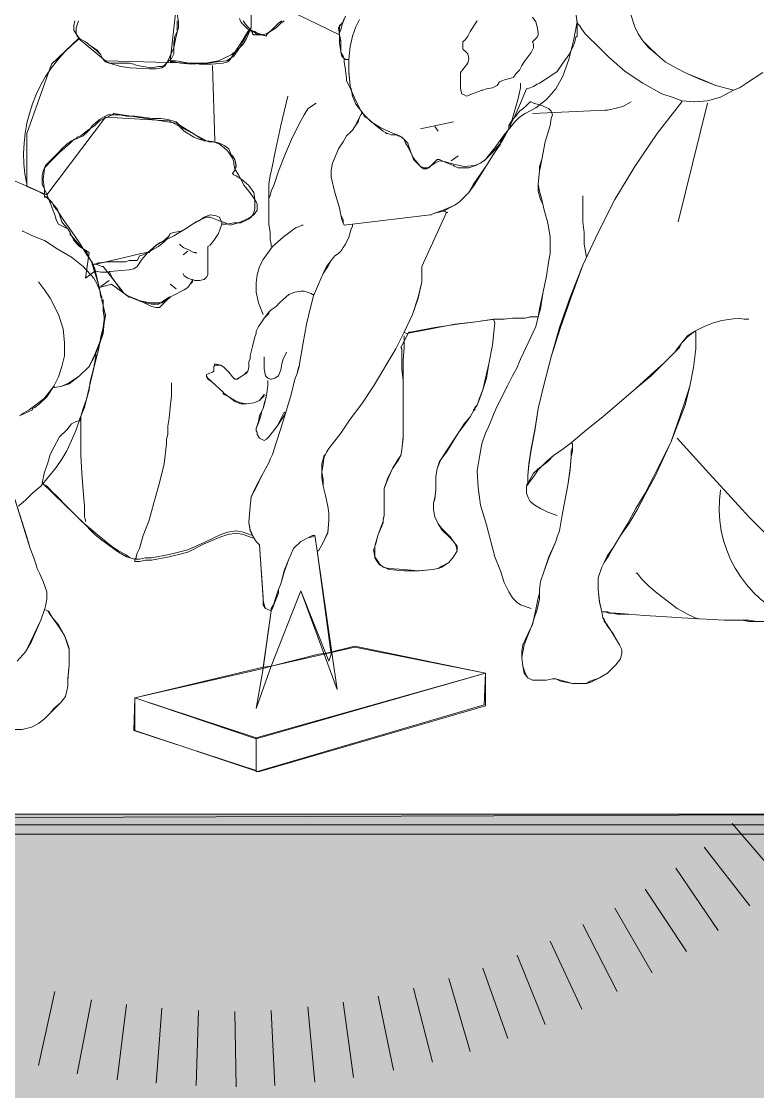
# Model space of a CAD drawing. Header units: centimetres. Extents: x -2268 to 4168, y -1681 to 1458.
# Drawn here: x 2406.65 to 2413.24, y 78.06 to 87.65 of the extents above; entities that cross this region are included whole.
import ezdxf

# ---------------------------------------------------------------- set-up
doc = ezdxf.new("R2010")
doc.units = ezdxf.units.CM
doc.layers.add('PDF72_Geometry', color=7, linetype='Continuous')
doc.layers.add('PDF72_Solid Fills', color=7, linetype='Continuous')

msp = doc.modelspace()

# ---------------------------------------------------------------- linework, layer by layer
at = {"layer": 'PDF72_Geometry', "color": 7, "lineweight": 0, "true_color": 0xffffff}
msp.add_lwpolyline([(2390.1477, 80.4521), (2415.0231, 80.4521), (2415.0231, 94.9013), (2420.7417, 94.9013), (2420.7417, 76.1658), (2390.1477, 76.1658)], close=True, dxfattribs=at)
at = {"layer": 'PDF72_Geometry', "lineweight": 9}
for points in [[(2413.0221, 87.0343), (2412.8641, 87.0764), (2412.7377, 87.1291), (2412.6114, 87.1817), (2412.5061, 87.2344), (2412.4113, 87.287), (2412.3375, 87.3502), (2412.2744, 87.4134), (2412.2112, 87.4766), (2412.169, 87.5398), (2412.1375, 87.603), (2412.0953, 87.7399), (2412.0848, 87.8768), (2412.1059, 88.0137), (2412.148, 88.1506), (2412.2112, 88.2665), (2412.2849, 88.3929), (2412.3586, 88.4982), (2412.4323, 88.5929), (2412.5061, 88.6667), (2412.5587, 88.7299), (2412.6008, 88.772)], [(2408.0301, 87.7715), (2408.0512, 87.6451), (2408.0512, 87.5925), (2408.0407, 87.5609), (2408.0196, 87.5187), (2408.0091, 87.4555), (2408.0091, 87.4029), (2408.0091, 87.3608), (2407.988, 87.3186), (2407.9564, 87.287), (2407.9248, 87.2554), (2407.9037, 87.2449), (2407.8932, 87.2449), (2407.8722, 87.2449), (2407.809, 87.2344), (2407.7352, 87.2449), (2407.6826, 87.2554), (2407.651, 87.266), (2407.6089, 87.2765), (2407.5141, 87.2765), (2407.4298, 87.2765), (2407.3982, 87.287), (2407.3772, 87.3081), (2407.3561, 87.3502), (2407.3245, 87.3924), (2407.2613, 87.4345), (2407.2192, 87.4661), (2407.1665, 87.4977), (2407.1349, 87.5398), (2407.1139, 87.5714), (2407.1139, 87.6135), (2407.1244, 87.6556)], [(2408.7041, 87.761), (2408.7041, 87.6346), (2408.7041, 87.5925), (2408.6831, 87.5609), (2408.5988, 87.4134), (2408.5462, 87.3397), (2408.5146, 87.3186), (2408.483, 87.2976), (2408.3987, 87.287), (2408.3145, 87.2765), (2408.146, 87.2765), (2408.0828, 87.287), (2408.0301, 87.2976), (2407.988, 87.2976), (2407.9775, 87.2976), (2408.0301, 87.7715)], [(2409.494, 87.5293), (2409.0201, 87.761)], [(2407.3035, 85.4756), (2407.314, 85.4756), (2407.3351, 85.4651), (2407.3667, 85.4546), (2407.3772, 85.4546), (2407.5562, 85.2229), (2407.5668, 85.2123), (2407.5984, 85.1913), (2407.7037, 85.1491), (2407.809, 85.0965), (2407.8511, 85.086), (2407.8827, 85.086), (2407.9459, 85.1491), (2407.9775, 85.1807), (2407.9986, 85.1913), (2408.1039, 85.2439), (2408.1355, 85.265), (2408.1565, 85.2966), (2408.1776, 85.3282), (2408.1776, 85.3387), (2408.1987, 85.3282), (2408.2408, 85.3282), (2408.2829, 85.3387), (2408.304, 85.3598), (2408.3145, 85.3808), (2408.3145, 85.4546), (2408.3145, 85.5388), (2408.3145, 85.602), (2408.3145, 85.6336), (2408.3356, 85.6441), (2408.3672, 85.6863), (2408.4093, 85.7494), (2408.4409, 85.8337), (2408.483, 85.8337), (2408.5462, 85.8442), (2408.6094, 85.8442), (2408.6199, 85.8548), (2408.6305, 85.8548), (2408.6726, 85.8758), (2408.7042, 85.8969), (2408.7252, 85.939), (2408.7358, 85.9706), (2408.7358, 86.0549), (2408.7252, 86.118), (2408.6831, 86.1812), (2408.6199, 86.2339), (2408.5673, 86.2655), (2408.5462, 86.276), (2408.5357, 86.2865), (2408.5567, 86.3181), (2408.5673, 86.3497), (2408.5567, 86.4129), (2408.5357, 86.4445), (2408.5251, 86.4551), (2408.5041, 86.5077), (2408.462, 86.5393), (2408.4198, 86.5604), (2408.3777, 86.5709), (2408.304, 86.5814), (2407.967, 86.7605), (2407.3983, 86.7921), (2406.8717, 86.097), (2406.6927, 86.1707), (2406.6927, 86.6446), (2406.9138, 87.266), (2407.156, 87.4977), (2407.3983, 87.2976), (2408.1881, 87.2765), (2408.1987, 87.2765), (2408.2408, 87.266), (2408.3461, 87.266), (2408.4514, 87.2765), (2408.4935, 87.287), (2408.5146, 87.3081), (2408.6305, 87.4871), (2408.6726, 87.5609), (2408.6936, 87.5819), (2408.7042, 87.5714), (2408.7358, 87.5503), (2408.7463, 87.5398), (2408.7568, 87.5398), (2408.7884, 87.5293), (2408.8411, 87.5187), (2408.8411, 87.5293), (2408.8622, 87.5503), (2408.8937, 87.5819), (2408.9464, 87.6346), (2408.978, 87.6556)], [(2409.5467, 87.6978), (2409.5256, 87.6451), (2409.5046, 87.624), (2409.494, 87.603), (2409.4835, 87.5925), (2409.494, 87.5293), (2409.5046, 87.4661), (2409.5046, 87.4134), (2409.5046, 87.3713), (2409.5151, 87.3397), (2409.5362, 87.3186), (2409.5467, 87.3081), (2409.5783, 87.3081), (2409.5783, 87.1923), (2409.5888, 87.0764), (2409.5888, 87.0659), (2409.5994, 87.0448), (2409.6099, 86.9816), (2409.6415, 86.9079), (2409.7047, 86.8237), (2409.6941, 86.8237), (2409.6836, 86.8131), (2409.6731, 86.7921), (2409.652, 86.7499), (2409.631, 86.7078), (2409.6099, 86.6762), (2409.5888, 86.6552), (2409.5572, 86.6236), (2409.5256, 86.5709), (2409.4835, 86.5077), (2409.4309, 86.3813), (2409.4203, 86.3181), (2409.4203, 86.255), (2409.4519, 86.118), (2409.494, 85.9811), (2409.5046, 85.9179), (2409.5151, 85.8758), (2409.5256, 85.8442), (2409.5362, 85.8232), (2409.6099, 85.8337), (2409.6099, 85.8126), (2409.5994, 85.7916), (2409.5783, 85.7178), (2409.5467, 85.6547), (2409.5256, 85.6231), (2409.5151, 85.602), (2409.5046, 85.5915), (2409.4835, 85.5704), (2409.4519, 85.5493), (2409.4203, 85.5072), (2409.3782, 85.4546), (2409.3466, 85.3914), (2409.3045, 85.2966), (2409.2623, 85.1913), (2409.2623, 85.2018), (2409.2518, 85.2018), (2409.2413, 85.2123), (2409.1781, 85.2334), (2409.1465, 85.2334), (2409.0938, 85.2229), (2409.0412, 85.2018), (2408.9885, 85.1597), (2408.9569, 85.1281), (2408.9253, 85.0965), (2408.8832, 85.0649), (2408.8622, 85.0438), (2408.82, 84.9912), (2408.799, 84.9596), (2408.7674, 84.9175), (2408.7463, 84.8753), (2408.7463, 84.8543), (2408.7358, 84.8227), (2408.7147, 84.7384), (2408.6936, 84.6542), (2408.6936, 84.6226), (2408.6831, 84.6015), (2408.6831, 84.5488), (2408.6726, 84.5173), (2408.6621, 84.5067), (2408.641, 84.4857), (2408.6094, 84.4646), (2408.5673, 84.4435), (2408.5567, 84.4435), (2408.5357, 84.4646), (2408.5041, 84.5067), (2408.462, 84.5488), (2408.4304, 84.5699), (2408.3777, 84.5804), (2408.3672, 84.5594), (2408.3672, 84.5383), (2408.3672, 84.5173), (2408.3566, 84.5067), (2408.325, 84.4962), (2408.304, 84.4857), (2408.304, 84.4751), (2408.3145, 84.4541), (2408.3461, 84.4225), (2408.4514, 84.3277), (2408.462, 84.3172), (2408.5041, 84.2856), (2408.5567, 84.254), (2408.6094, 84.2329), (2408.6621, 84.2224), (2408.7252, 84.2329), (2408.7779, 84.254), (2408.82, 84.3066), (2408.8411, 84.2961), (2408.82, 84.2118), (2408.8095, 84.1802), (2408.799, 84.1592), (2408.7779, 84.1171), (2408.7674, 84.0644), (2408.7463, 84.0012), (2408.7463, 83.9801), (2408.7568, 83.9696), (2408.7568, 83.9486), (2408.7779, 83.917), (2408.82, 83.8959), (2408.8411, 83.9064), (2408.8622, 83.9275), (2408.9359, 84.0223), (2408.9991, 84.1487), (2409.0096, 84.1381), (2408.9675, 84.0012), (2408.9253, 83.8748), (2408.8937, 83.7695), (2408.8727, 83.7274), (2408.8622, 83.6958), (2408.799, 83.5799), (2408.7463, 83.4852), (2408.7042, 83.3904), (2408.6936, 83.3061), (2408.6831, 83.1587), (2408.6936, 83.0955), (2408.7252, 83.0218), (2408.7147, 83.0218), (2408.6305, 83.0534), (2408.5673, 83.0639), (2408.4935, 83.0534), (2408.4304, 83.0323), (2408.2829, 82.9691), (2408.1355, 82.8954), (2407.967, 82.8533), (2407.809, 82.8217), (2407.7563, 82.8217), (2407.7037, 82.8111), (2407.6721, 82.8111), (2407.6616, 82.8111), (2407.6616, 82.8322), (2407.5878, 82.8533), (2407.5141, 82.8954), (2407.3667, 83.0007), (2407.3035, 83.0534), (2407.2614, 83.0955), (2407.2298, 83.1271), (2407.2192, 83.1376), (2406.8296, 83.5168), (2406.8506, 83.6115), (2406.8822, 83.6958), (2406.9033, 83.7695), (2406.9349, 83.8327), (2406.9875, 83.9275), (2407.0507, 83.9907), (2407.0929, 84.0433), (2407.135, 84.0644), (2407.1666, 84.0749), (2407.1771, 84.0749), (2407.1666, 84.0855), (2407.2087, 84.1908), (2407.2403, 84.3172), (2407.3035, 84.5804), (2407.3351, 84.7068), (2407.3561, 84.8227), (2407.3772, 84.9069), (2407.3877, 84.9806), (2407.3877, 85.0017), (2407.3772, 85.0544), (2407.3772, 85.1175), (2407.3772, 85.1597)], [(2407.156, 87.6556), (2407.135, 87.5925), (2407.135, 87.5398), (2407.1455, 87.5187), (2407.1666, 87.4977), (2407.2192, 87.4661), (2407.2614, 87.4345), (2407.314, 87.3924), (2407.3561, 87.3502), (2407.3772, 87.3081), (2407.4088, 87.287), (2407.4615, 87.266), (2407.5352, 87.2449), (2407.6194, 87.2344), (2407.7879, 87.2239), (2407.8511, 87.2239), (2407.9038, 87.2344), (2407.9354, 87.2554), (2407.9564, 87.2976), (2408.0091, 87.4134), (2408.0302, 87.5187), (2408.0407, 87.5503), (2408.0407, 87.5609), (2408.0407, 87.6556)], [(2408.978, 87.6556), (2408.9464, 87.6346), (2408.8937, 87.5819), (2408.8621, 87.5503), (2408.8411, 87.5293), (2408.8411, 87.5187), (2408.8095, 87.5293), (2408.7779, 87.5398), (2408.7463, 87.5503), (2408.7357, 87.5609), (2408.7147, 87.5609), (2408.6725, 87.5819), (2408.641, 87.6135), (2408.6199, 87.6346), (2408.6094, 87.6451), (2408.5988, 87.6767)], [(2408.6305, 87.6556), (2408.6621, 87.6135), (2408.6831, 87.5925), (2408.7147, 87.5503), (2408.7147, 87.5398), (2408.7252, 87.5293), (2408.7358, 87.5293), (2408.7568, 87.5293), (2408.799, 87.5293), (2408.8411, 87.5398), (2408.9253, 87.5925), (2408.9569, 87.624), (2408.9675, 87.6346), (2408.9991, 87.6556)], [(2409.5362, 87.6767), (2409.5151, 87.6135), (2409.5046, 87.5714), (2409.494, 87.5503), (2409.494, 87.5187), (2409.494, 87.4555), (2409.5046, 87.3818), (2409.5151, 87.3502), (2409.5256, 87.3292), (2409.5362, 87.3186), (2409.5362, 87.287), (2409.5467, 87.2133), (2409.5572, 87.1396), (2409.5572, 87.1185), (2409.5678, 87.0975), (2409.5783, 87.0764), (2409.5994, 87.0343), (2409.6415, 86.9395), (2409.6941, 86.8342), (2409.7363, 86.7921), (2409.7784, 86.7499), (2409.8626, 86.6973), (2409.9574, 86.6552), (2410.0311, 86.6236), (2410.0627, 86.6025), (2410.0733, 86.592), (2410.0838, 86.5604), (2410.1049, 86.5288), (2410.1575, 86.4235), (2410.2207, 86.3497), (2410.2418, 86.3287), (2410.2734, 86.3287), (2410.3471, 86.3813), (2410.3892, 86.4024), (2410.4419, 86.3919), (2410.5156, 86.3708), (2410.6104, 86.3497), (2410.7052, 86.3603), (2410.7578, 86.3813), (2410.7999, 86.4129), (2410.8842, 86.5182), (2410.9685, 86.6341), (2411.0632, 86.7499), (2411.1054, 86.7921), (2411.158, 86.8237), (2411.2528, 86.8763), (2411.3476, 86.95), (2411.4318, 87.0448), (2411.495, 87.1607), (2411.5477, 87.3081), (2411.5898, 87.4766), (2411.6214, 87.6451), (2411.6109, 87.7188)], [(2409.5467, 87.3081), (2409.5362, 87.3186), (2409.5256, 87.3397), (2409.5046, 87.3713), (2409.5046, 87.4134), (2409.5046, 87.4766), (2409.494, 87.5293), (2409.494, 87.5925), (2409.494, 87.6135), (2409.5046, 87.624), (2409.5256, 87.6451), (2409.5467, 87.6978)], [(2409.6731, 87.6662), (2409.6415, 87.603), (2409.6099, 87.5187), (2409.5888, 87.424), (2409.5783, 87.3081), (2409.5783, 87.2028), (2409.5888, 87.0764), (2409.5888, 87.0659), (2409.5994, 87.0448), (2409.6099, 86.9816), (2409.6415, 86.9079), (2409.7047, 86.8237), (2409.7152, 86.8026), (2409.7468, 86.7815), (2409.8205, 86.7183), (2409.8837, 86.6657), (2409.9048, 86.6552), (2409.9153, 86.6446), (2409.9258, 86.6446), (2409.9574, 86.6341), (2409.9785, 86.6341), (2410.0101, 86.6341), (2410.0206, 86.6236), (2410.0522, 86.613), (2410.0733, 86.592), (2410.1049, 86.5604), (2410.1154, 86.5288), (2410.1259, 86.4972), (2410.1575, 86.4129), (2410.1891, 86.3813), (2410.2207, 86.3497), (2410.2523, 86.3392), (2410.2944, 86.3392), (2410.3682, 86.4129), (2410.3892, 86.4129), (2410.4313, 86.3919), (2410.484, 86.3708), (2410.5156, 86.3603), (2410.5261, 86.3497), (2410.5577, 86.3392), (2410.5998, 86.3392), (2410.6525, 86.3392), (2410.7157, 86.3603), (2410.7894, 86.4024), (2410.8631, 86.4761), (2410.9474, 86.5709), (2411.0106, 86.6867), (2411.0211, 86.6973), (2411.0211, 86.7183), (2411.0422, 86.7605), (2411.0632, 86.8026), (2411.1159, 86.9184), (2411.1686, 87.0448), (2411.2001, 87.0553), (2411.2317, 87.0659), (2411.2633, 87.0869), (2411.2844, 87.0975), (2411.3687, 87.1501), (2411.4424, 87.2028), (2411.495, 87.2765), (2411.5477, 87.3502), (2411.5793, 87.4134), (2411.6003, 87.4661), (2411.6109, 87.5082), (2411.6214, 87.5187), (2411.6214, 87.5293), (2411.6214, 87.5503), (2411.6214, 87.5925), (2411.6214, 87.6346), (2411.6109, 87.7294)], [(2411.2212, 87.6872), (2411.2528, 87.6451), (2411.2633, 87.603), (2411.2739, 87.5503), (2411.2739, 87.5293), (2411.2633, 87.5082), (2411.2317, 87.4766), (2411.2212, 87.4661), (2411.2317, 87.445), (2411.2317, 87.4345), (2411.2317, 87.4134), (2411.2107, 87.3713), (2411.1475, 87.287), (2411.1264, 87.2554), (2411.1054, 87.2133), (2411.0738, 87.1817), (2411.0527, 87.1501), (2411.0211, 87.1396), (2410.979, 87.1291), (2410.9474, 87.1185), (2410.9263, 87.108), (2410.9053, 87.0764), (2410.8631, 87.0553), (2410.8105, 87.0448), (2410.7789, 87.0343), (2410.7684, 87.0343), (2410.7473, 87.0238), (2410.6841, 87.0027), (2410.6314, 86.9816), (2410.6104, 86.9922), (2410.5893, 87.0027), (2410.5788, 87.0448), (2410.5788, 87.0975), (2410.5788, 87.1501), (2410.5788, 87.1923), (2410.642, 87.2765), (2410.6525, 87.3186), (2410.642, 87.3608), (2410.6209, 87.3818), (2410.5998, 87.4029), (2410.5998, 87.445), (2410.5998, 87.4661), (2410.6209, 87.4871), (2410.642, 87.5187), (2410.663, 87.5609), (2410.7262, 87.6556)], [(2413.3696, 82.274), (2413.2327, 82.274), (2413.159, 82.2846), (2413.0958, 82.2846), (2413.0326, 82.2846), (2412.9905, 82.2846), (2412.9378, 82.2846), (2412.5587, 82.3056), (2412.3797, 82.3162), (2412.2217, 82.3267), (2412.0848, 82.3372), (2411.9689, 82.3478), (2411.9268, 82.3478), (2411.8952, 82.3583), (2411.8742, 82.3583), (2411.8636, 82.3583), (2411.8426, 82.3583), (2411.8215, 82.4531), (2411.811, 82.5584), (2411.811, 82.6637), (2411.8426, 82.7585), (2411.8636, 82.8006), (2411.8952, 82.8638), (2411.9479, 82.9375), (2412.0111, 83.0428), (2412.0743, 83.1482), (2412.148, 83.2851), (2412.2322, 83.422), (2412.306, 83.5694), (2412.4639, 83.8854), (2412.5798, 84.2224), (2412.6324, 84.3803), (2412.664, 84.5488), (2412.6851, 84.7174), (2412.6851, 84.8648), (2412.6746, 84.8753), (2412.6114, 84.8332), (2412.5587, 84.77), (2412.5271, 84.7279), (2412.4955, 84.6858), (2412.4007, 84.591), (2412.2849, 84.4751), (2412.148, 84.3593), (2411.8531, 84.1065), (2411.7057, 83.9907), (2411.5687, 83.8748), (2411.4845, 83.8116), (2411.4108, 83.759), (2411.3476, 83.7063), (2411.3055, 83.6642), (2411.2844, 83.6537), (2411.2739, 83.6326), (2411.2317, 83.5694), (2411.1896, 83.5168), (2411.1791, 83.4957), (2411.1686, 83.4957), (2411.1791, 83.5168), (2411.1791, 83.5378), (2411.1791, 83.5799), (2411.1896, 83.6853), (2411.2107, 83.8222), (2411.2423, 83.9907), (2411.2739, 84.1802), (2411.3265, 84.4014), (2411.3897, 84.6436), (2411.4634, 84.9069), (2411.5582, 85.1807), (2411.6741, 85.4651), (2411.811, 85.76), (2411.9584, 86.0549), (2412.1375, 86.3497), (2412.3375, 86.6446), (2412.5587, 86.929), (2412.5587, 86.9395), (2412.6746, 86.929), (2412.7904, 86.9395), (2412.9063, 86.9711), (2413.0221, 87.0343), (2412.8641, 87.0764), (2412.7272, 87.1291), (2412.6114, 87.1817), (2412.5061, 87.2344), (2412.4113, 87.287), (2412.3375, 87.3502), (2412.2638, 87.4134), (2412.2112, 87.4766), (2412.169, 87.5398), (2412.1375, 87.603), (2412.0953, 87.7399)], [(2407.9775, 87.287), (2407.988, 87.287), (2408.0091, 87.287), (2408.0723, 87.2765), (2408.1671, 87.266), (2408.2934, 87.2765), (2408.4093, 87.2976), (2408.5251, 87.3502), (2408.5778, 87.3924), (2408.6305, 87.445), (2408.6621, 87.4977), (2408.6936, 87.5714)], [(2413.2854, 87.1923), (2413.1379, 87.0975), (2413.0747, 87.0553), (2413.0221, 87.0343), (2412.9062, 86.9711), (2412.7904, 86.9395), (2412.6745, 86.929), (2412.5587, 86.9395), (2412.4744, 86.9711), (2412.3796, 87.0027), (2412.2111, 87.0975), (2412.0532, 87.2028), (2411.9057, 87.3292), (2411.7899, 87.445), (2411.7372, 87.4977), (2411.6951, 87.5398), (2411.6635, 87.5819), (2411.6424, 87.6135), (2411.6214, 87.6346)], [(2408.3566, 87.2554), (2408.3777, 86.5814)], [(2411.1159, 87.0975), (2411.1159, 87.0869), (2411.1159, 87.0553), (2411.1054, 87.0132), (2411.0948, 86.9606), (2411.0211, 86.7078)], [(2408.8832, 85.6336), (2408.8832, 85.6547), (2408.8727, 85.6968), (2408.8727, 85.76), (2408.8622, 85.8337), (2408.8622, 86.0127), (2408.8622, 86.0864), (2408.8622, 86.1496), (2408.8622, 86.1918), (2408.8727, 86.2655), (2408.8937, 86.3603), (2408.9148, 86.4656), (2408.9675, 86.7183), (2409.0307, 86.9816)], [(2408.8622, 86.0549), (2408.8622, 86.0654), (2408.8727, 86.0864), (2408.8832, 86.1286), (2408.9043, 86.1812), (2408.9464, 86.3076), (2409.0096, 86.4656), (2409.0728, 86.613), (2409.1465, 86.7605), (2409.1781, 86.8131), (2409.2097, 86.8658), (2409.2518, 86.8974), (2409.2834, 86.9184)], [(2413.159, 84.9806), (2413.1485, 84.9806), (2413.1169, 84.9806), (2413.0642, 84.9912), (2413.001, 84.9806), (2412.9168, 84.9701), (2412.8431, 84.949), (2412.7588, 84.9175), (2412.6746, 84.8753), (2412.6114, 84.8227), (2412.5587, 84.77), (2412.5376, 84.7279), (2412.4955, 84.6858), (2412.4007, 84.591), (2412.2849, 84.4751), (2412.148, 84.3593), (2411.8531, 84.1065), (2411.7057, 83.9907), (2411.5687, 83.8748), (2411.4845, 83.8116), (2411.4108, 83.759), (2411.3581, 83.7063), (2411.3055, 83.6642), (2411.2949, 83.6537), (2411.2739, 83.6326), (2411.2317, 83.5694), (2411.1896, 83.5168), (2411.1791, 83.4957), (2411.1791, 83.5168), (2411.1791, 83.5378), (2411.1791, 83.5799), (2411.1896, 83.6747), (2411.2107, 83.8116), (2411.2423, 83.9801), (2411.2739, 84.1802), (2411.3265, 84.4014), (2411.3897, 84.6436), (2411.474, 84.9069), (2411.5687, 85.1807), (2411.6741, 85.4651), (2411.811, 85.76), (2411.9584, 86.0549), (2412.1375, 86.3497), (2412.3375, 86.6446), (2412.5587, 86.929)], [(2411.2212, 86.8237), (2411.8742, 86.8552), (2411.8952, 86.8552), (2411.9479, 86.8658), (2412.0321, 86.8868), (2412.1059, 86.929)], [(2412.7904, 86.9184), (2412.5271, 85.8548)], [(2406.8506, 86.1075), (2406.8506, 86.118), (2406.8506, 86.1391), (2406.8401, 86.2339), (2406.8506, 86.3287), (2406.8611, 86.3603), (2406.8927, 86.3919), (2406.9033, 86.4024), (2406.977, 86.4761), (2407.0086, 86.5077), (2407.0507, 86.5498), (2407.0928, 86.5814), (2407.1244, 86.592), (2407.1981, 86.6236), (2407.2508, 86.6762), (2407.2824, 86.7183), (2407.3456, 86.771), (2407.4193, 86.8131), (2407.472, 86.8131), (2407.5246, 86.8131), (2407.5878, 86.8026), (2407.6615, 86.8026), (2407.8195, 86.7815), (2407.8932, 86.7815), (2407.9564, 86.771), (2407.9985, 86.7605), (2408.0301, 86.7499), (2408.0512, 86.7289), (2408.0828, 86.7078), (2408.167, 86.6552), (2408.2513, 86.6025), (2408.2829, 86.5814), (2408.3039, 86.5814), (2408.325, 86.5709), (2408.3777, 86.5709), (2408.4198, 86.5604), (2408.4619, 86.5393), (2408.504, 86.5077), (2408.5251, 86.4551), (2408.5356, 86.4445), (2408.5567, 86.4129), (2408.5672, 86.3603), (2408.5567, 86.3181), (2408.5356, 86.2865), (2408.5462, 86.276), (2408.5672, 86.2655), (2408.6199, 86.2339), (2408.6831, 86.1812), (2408.7252, 86.118), (2408.7357, 86.0549), (2408.7357, 85.9706), (2408.7252, 85.939), (2408.7041, 85.8969), (2408.6725, 85.8758), (2408.6304, 85.8548), (2408.6199, 85.8548), (2408.6094, 85.8442), (2408.5462, 85.8442), (2408.483, 85.8337), (2408.4409, 85.8337), (2408.4409, 85.8442), (2408.4303, 85.8653), (2408.4198, 85.8969), (2408.3882, 85.9074), (2408.3355, 85.9179), (2408.2829, 85.8969), (2408.2408, 85.8653), (2408.1776, 85.8337), (2408.1144, 85.7916), (2408.0723, 85.7705), (2408.0091, 85.76), (2407.9775, 85.7494), (2407.9669, 85.7284), (2407.9564, 85.7073), (2407.9248, 85.6757), (2407.8722, 85.6336), (2407.7984, 85.5915), (2407.7879, 85.5809), (2407.7668, 85.5809), (2407.7142, 85.5704), (2407.6299, 85.5493), (2407.5457, 85.5283), (2407.4509, 85.5072), (2407.3666, 85.4862), (2407.314, 85.4756), (2407.2929, 85.4756)], [(2409.6836, 86.8131), (2409.6731, 86.7921), (2409.6625, 86.7499), (2409.631, 86.7078), (2409.6099, 86.6762), (2409.5888, 86.6552), (2409.5572, 86.6236), (2409.5256, 86.5709), (2409.4835, 86.5077), (2409.4309, 86.3813), (2409.4203, 86.3181), (2409.4203, 86.255), (2409.4519, 86.118), (2409.494, 85.9811), (2409.5046, 85.9179), (2409.5256, 85.8758), (2409.5256, 85.8442), (2409.5362, 85.8232), (2409.6099, 85.8337), (2410.305, 85.9179), (2410.3155, 85.9179), (2410.3366, 85.9285), (2410.4208, 85.9495), (2410.5261, 86.0022), (2410.5683, 86.0338), (2410.6104, 86.0759), (2410.6525, 86.118), (2410.7052, 86.1918), (2410.8105, 86.3603), (2410.8631, 86.4445), (2410.9053, 86.5077), (2410.9369, 86.5604), (2410.9369, 86.5709), (2410.9474, 86.5709)], [(2411.4002, 86.8131), (2411.3897, 86.7815), (2411.3792, 86.7183), (2411.3371, 86.5709), (2411.3055, 86.4129), (2411.2949, 86.3497), (2411.2844, 86.3076), (2411.2739, 86.1918), (2411.2844, 86.1286), (2411.3055, 86.0549), (2411.316, 86.0127), (2411.3265, 85.9601), (2411.3581, 85.8442), (2411.3792, 85.7178), (2411.3792, 85.6652), (2411.3792, 85.6125), (2411.3792, 85.5704), (2411.3687, 85.5072), (2411.3476, 85.3703), (2411.316, 85.2123), (2411.2949, 85.0754), (2411.2739, 85.0017), (2411.2528, 84.9175), (2411.1159, 84.6226), (2411.1054, 84.6015), (2411.0843, 84.5488), (2411.0422, 84.4751), (2411, 84.3909), (2410.9053, 84.2013), (2410.8737, 84.1276), (2410.8526, 84.0749), (2410.8315, 84.0223), (2410.7999, 83.9591), (2410.7684, 83.8643), (2410.7473, 83.7485), (2410.7262, 83.6221), (2410.7368, 83.4746), (2410.7578, 83.3167), (2410.8105, 83.1376), (2410.8842, 82.8533), (2410.9369, 82.7269), (2410.9685, 82.6216), (2411.0106, 82.5373), (2411.0422, 82.4847), (2411.0843, 82.4425), (2411.1159, 82.4215), (2411.2107, 82.3899)], [(2410.2207, 86.6867), (2410.5156, 86.7499)], [(2410.3471, 86.7078), (2410.3787, 86.6657)], [(2410.4945, 86.4024), (2410.5577, 86.4445)], [(2406.2819, 86.3181), (2406.303, 86.3076), (2406.3451, 86.2971), (2406.4188, 86.276), (2406.5031, 86.255), (2406.6821, 86.1812), (2406.7769, 86.1391), (2406.8506, 86.097), (2406.8506, 86.0864), (2406.9033, 86.0443)], [(2406.5031, 86.255), (2406.6821, 86.1812), (2406.7769, 86.1391), (2406.8506, 86.097), (2406.8506, 86.0864), (2406.8506, 86.0759), (2406.8717, 86.0759), (2406.9138, 86.0338), (2406.9349, 86.0022), (2406.9665, 85.9706), (2406.9875, 85.9179), (2407.0086, 85.8548), (2407.0297, 85.8232), (2407.0613, 85.7916), (2407.0718, 85.7705), (2407.0823, 85.76), (2407.0823, 85.7389), (2407.0929, 85.7284), (2407.1666, 85.6441), (2407.2298, 85.5809), (2407.2719, 85.4967), (2407.2824, 85.4651), (2407.293, 85.4335), (2407.3035, 85.4335), (2407.3456, 85.2545), (2407.3561, 85.1807), (2407.3667, 85.1702), (2407.3667, 85.1597), (2407.3983, 85.0122), (2407.3877, 84.949), (2407.3772, 84.8543), (2407.3456, 84.7595), (2407.3035, 84.6542), (2407.2508, 84.5594), (2407.1666, 84.4751), (2407.0718, 84.4119), (2407.0086, 84.3803), (2406.9454, 84.3698), (2406.9349, 84.3803), (2406.8717, 84.2856), (2406.8085, 84.2224), (2406.7664, 84.1908), (2406.7453, 84.1802), (2406.7453, 84.1697), (2406.6295, 84.1171)], [(2406.9454, 84.3698), (2407.0086, 84.3803), (2407.0718, 84.4014), (2407.1666, 84.4751), (2407.2508, 84.5594), (2407.3035, 84.6647), (2407.3456, 84.77), (2407.3772, 84.8753), (2407.3877, 84.9596), (2407.3983, 85.0228), (2407.3877, 85.0544), (2407.3772, 85.107), (2407.3667, 85.1491), (2407.3667, 85.1702), (2407.3667, 85.1807), (2407.3561, 85.2018), (2407.3456, 85.2545), (2407.3035, 85.4335), (2407.293, 85.4546), (2407.2824, 85.4862), (2407.2298, 85.5599), (2407.1666, 85.6652), (2407.0929, 85.7705), (2407.0191, 85.8758), (2406.9665, 85.9601), (2406.9349, 85.9917), (2406.9244, 86.0233), (2406.9033, 86.0338), (2406.9033, 86.0443)], [(2411.6741, 86.0864), (2411.6741, 86.0759), (2411.6741, 86.0549), (2411.6741, 86.0022), (2411.6741, 85.939), (2411.6741, 85.8548), (2411.6846, 85.76), (2411.6846, 85.6547), (2411.7057, 85.5388)], [(2409.3045, 82.9059), (2409.3466, 82.9797), (2409.3887, 83.0639), (2409.3993, 83.1798), (2409.3993, 83.2429), (2409.3887, 83.3061), (2409.3677, 83.4009), (2409.3466, 83.4852), (2409.3466, 83.5484), (2409.3361, 83.6115), (2409.3466, 83.6853), (2409.3571, 83.7485), (2409.3677, 83.7695), (2409.3782, 83.7906), (2409.3993, 83.8222), (2409.4309, 83.8643), (2409.5046, 83.9591), (2409.5888, 84.0855), (2409.6941, 84.2224), (2409.7995, 84.3803), (2409.9996, 84.7174), (2410.0733, 84.8648), (2410.147, 85.0228), (2410.1997, 85.1702), (2410.2312, 85.3176), (2410.2312, 85.4546), (2410.4524, 85.939), (2410.4629, 85.939)], [(2407.4299, 85.4124), (2407.4404, 85.3914), (2407.4615, 85.3492), (2407.5352, 85.2439), (2407.5668, 85.2123), (2407.5984, 85.1913), (2407.6932, 85.1491), (2407.7985, 85.1281), (2407.8511, 85.1281), (2407.9038, 85.1281), (2407.9354, 85.1491), (2407.9564, 85.1702), (2407.9986, 85.1913), (2408.1039, 85.2439), (2408.1355, 85.265), (2408.1565, 85.2966), (2408.1776, 85.3176), (2408.1776, 85.3387), (2408.1987, 85.3282), (2408.2408, 85.3282), (2408.2829, 85.3387), (2408.304, 85.3598), (2408.3145, 85.3808), (2408.3145, 85.4546), (2408.3145, 85.5388), (2408.3145, 85.602), (2408.3145, 85.6231), (2408.3145, 85.6336), (2408.3356, 85.6441), (2408.3672, 85.6863), (2408.4093, 85.7494), (2408.4409, 85.8337)], [(2406.6505, 85.7705), (2406.6611, 85.7705), (2406.6821, 85.76), (2406.7032, 85.7494), (2406.7453, 85.7284), (2406.8506, 85.6863), (2406.9665, 85.6125), (2407.0929, 85.5388), (2407.1982, 85.4546), (2407.293, 85.3492), (2407.3245, 85.2966), (2407.3456, 85.2439)], [(2409.6099, 85.8126), (2409.5994, 85.7916), (2409.5783, 85.7178), (2409.5467, 85.6547), (2409.5256, 85.6231), (2409.5151, 85.602), (2409.5046, 85.5915), (2409.4835, 85.5704), (2409.4519, 85.5493), (2409.4203, 85.5072), (2409.3887, 85.4546), (2409.3466, 85.3914), (2409.3045, 85.2966), (2409.2623, 85.1913), (2409.2308, 85.0754), (2409.1992, 84.9385), (2409.1676, 84.77), (2409.136, 84.5804), (2409.136, 84.5699), (2409.1254, 84.5383), (2409.1149, 84.4962), (2409.0938, 84.4435), (2409.0622, 84.3066), (2409.0096, 84.1381), (2408.9675, 84.0012), (2408.9253, 83.8748), (2408.8937, 83.7695), (2408.8727, 83.7274), (2408.8622, 83.6958), (2408.799, 83.5799), (2408.7463, 83.4746), (2408.7042, 83.3904), (2408.6936, 83.3061), (2408.6831, 83.1587), (2408.6936, 83.085), (2408.7252, 83.0218), (2408.7463, 82.9902), (2408.7779, 82.9586), (2408.8095, 82.4741), (2408.8095, 82.4636), (2408.82, 82.4215), (2408.8306, 82.3899), (2408.8516, 82.3794), (2408.8832, 82.3688), (2408.8095, 81.8528), (2408.7463, 81.4947), (2408.8832, 81.8738), (2409.1465, 82.5479), (2409.473, 81.6632), (2409.2939, 82.9059), (2409.2729, 83.0428), (2409.2518, 83.0323), (2409.2097, 83.0218), (2409.1465, 82.9902), (2409.0833, 82.927), (2409.0412, 82.8322), (2408.9991, 82.7164), (2408.9675, 82.611), (2408.9464, 82.5584), (2408.9464, 82.5268), (2408.9043, 82.4215), (2408.8937, 82.3899), (2408.8832, 82.3688)], [(2409.1676, 85.8232), (2409.157, 85.8232), (2409.136, 85.8126), (2409.1044, 85.8021), (2409.0728, 85.781), (2408.9885, 85.7178), (2408.8937, 85.6336), (2408.8095, 85.5177), (2408.7779, 85.4546), (2408.7568, 85.3808), (2408.7463, 85.3071), (2408.7463, 85.2229), (2408.7674, 85.1281), (2408.8095, 85.0228)], [(2408.2092, 85.5704), (2408.2092, 85.5809), (2408.1881, 85.5809), (2408.146, 85.602), (2408.0933, 85.6231), (2408.0617, 85.6547)], [(2408.1355, 85.5915), (2408.0934, 85.5599)], [(2408.1776, 85.3387), (2408.1671, 85.3387), (2408.1355, 85.3492), (2408.1039, 85.3703), (2408.0934, 85.3914)], [(2406.64, 84.1276), (2406.7137, 84.1697), (2406.7874, 84.2224), (2406.8506, 84.275), (2406.8927, 84.3277), (2406.9348, 84.3803), (2406.977, 84.4646), (2407.0086, 84.5594), (2407.0296, 84.6542), (2407.0296, 84.77), (2407.0191, 84.8964), (2406.977, 85.0228), (2406.9033, 85.1702), (2406.8506, 85.2439), (2406.7979, 85.3176)], [(2407.4299, 85.3282), (2407.3561, 85.2755)], [(2408.0302, 85.2545), (2407.9775, 85.2966)], [(2409.2623, 85.2018), (2409.2518, 85.2018), (2409.2412, 85.2123), (2409.1781, 85.2334), (2409.1465, 85.2334), (2409.0938, 85.2229), (2409.0412, 85.2018), (2408.9885, 85.1597), (2408.9569, 85.1281), (2408.9253, 85.0965), (2408.8832, 85.0649), (2408.8621, 85.0438), (2408.8621, 85.0333), (2408.8621, 85.0438), (2408.8621, 85.0333), (2408.82, 84.9912), (2408.7989, 84.9596), (2408.7673, 84.9175), (2408.7463, 84.8753), (2408.7463, 84.8543), (2408.7357, 84.8227), (2408.7147, 84.7384), (2408.6936, 84.6542), (2408.6936, 84.6226), (2408.6831, 84.6015), (2408.6831, 84.5488), (2408.6725, 84.5173), (2408.662, 84.4962), (2408.641, 84.4857), (2408.6094, 84.4646), (2408.5778, 84.4435), (2408.5567, 84.4435), (2408.5356, 84.4646), (2408.504, 84.5067), (2408.4619, 84.5488), (2408.4303, 84.5699), (2408.3777, 84.5699), (2408.3671, 84.5594), (2408.3671, 84.5383), (2408.3671, 84.5173), (2408.3566, 84.5067), (2408.325, 84.4962), (2408.3039, 84.4857), (2408.3039, 84.4646), (2408.3145, 84.4435), (2408.3461, 84.4225), (2408.4514, 84.3277), (2408.4514, 84.3172), (2408.4619, 84.3066), (2408.504, 84.2856), (2408.5567, 84.2434), (2408.6094, 84.2224), (2408.662, 84.2224), (2408.7252, 84.2329), (2408.7779, 84.254), (2408.82, 84.2961)], [(2408.8622, 85.0438), (2408.8622, 85.0438)], [(2408.8622, 85.0438), (2408.8622, 85.0438)], [(2410.0943, 84.8543), (2410.3155, 84.8964), (2410.5261, 84.9385), (2410.7157, 84.9596), (2410.8842, 84.9806), (2410.9685, 84.9806), (2411.0422, 84.9912), (2411.1054, 84.9912), (2411.158, 84.9912), (2411.2107, 85.0017), (2411.2423, 85.0017), (2411.2633, 85.0017)], [(2410.0733, 84.8332), (2410.0733, 84.8016), (2410.0733, 84.77), (2410.0733, 84.7279), (2410.0627, 84.612), (2410.0627, 84.4857), (2410.0627, 84.3487), (2410.0627, 84.2329), (2410.0627, 84.1381), (2410.0627, 84.1065), (2410.0627, 84.096), (2410.0627, 84.0644), (2410.0627, 84.0223), (2410.0627, 83.917), (2410.0522, 83.8116), (2410.0417, 83.759), (2410.0206, 83.7169), (2409.968, 83.6431), (2409.9258, 83.5484), (2409.8942, 83.4641), (2409.8942, 83.4325), (2409.8942, 83.4009), (2409.8942, 83.2851), (2409.8942, 83.2219), (2409.8837, 83.1798), (2409.8837, 83.1587), (2409.8732, 83.1271), (2409.8416, 83.0534), (2409.8205, 82.9691), (2409.81, 82.9481), (2409.81, 82.9375), (2409.81, 82.927), (2409.81, 82.9059), (2409.81, 82.8427), (2409.831, 82.8111), (2409.8521, 82.7796), (2409.8942, 82.7585), (2409.9364, 82.7374), (2410.0733, 82.7269), (2410.2102, 82.7269), (2410.326, 82.7374), (2410.3787, 82.748), (2410.4103, 82.7585), (2410.4735, 82.8006), (2410.5156, 82.8533), (2410.5472, 82.9059), (2410.5472, 82.9481), (2410.5156, 82.9902), (2410.484, 83.0218), (2410.4103, 83.0955), (2410.3787, 83.1482), (2410.3471, 83.2113), (2410.3366, 83.2745), (2410.3366, 83.3272), (2410.3366, 83.3377), (2410.3471, 83.3693), (2410.3576, 83.4536), (2410.3576, 83.4957), (2410.3576, 83.5694), (2410.3682, 83.6431), (2410.3892, 83.6958), (2410.4103, 83.7379), (2410.4524, 83.7906), (2410.5577, 83.9591), (2410.6104, 84.0328), (2410.663, 84.1065), (2410.6946, 84.1592), (2410.7052, 84.1697), (2410.7052, 84.1802), (2410.7262, 84.2118), (2410.7473, 84.2645), (2410.7789, 84.3487), (2410.8105, 84.4541), (2410.8315, 84.5804), (2410.8631, 84.7489), (2410.8842, 84.949)], [(2411.5793, 83.8643), (2411.5793, 83.8538), (2411.5793, 83.8327), (2411.5793, 83.8011), (2411.5687, 83.7485), (2411.5582, 83.6326), (2411.5372, 83.4957), (2411.4845, 83.2113), (2411.4634, 83.085), (2411.4424, 83.0323), (2411.4318, 82.9902), (2411.3687, 82.8427), (2411.3265, 82.7269), (2411.2949, 82.6321), (2411.2844, 82.5584), (2411.2844, 82.5163), (2411.2844, 82.4741), (2411.2633, 82.3794), (2411.2317, 82.2846), (2411.2212, 82.2424), (2411.2107, 82.2214), (2411.1791, 82.1477), (2411.1475, 82.0634), (2411.137, 82.0002), (2411.1264, 81.9476), (2411.137, 81.8738), (2411.158, 81.8107), (2411.1791, 81.7685), (2411.2212, 81.7475), (2411.3476, 81.7475), (2411.4002, 81.758), (2411.4213, 81.758), (2411.4318, 81.758), (2411.474, 81.7369), (2411.5793, 81.7159), (2411.6635, 81.7159), (2411.7057, 81.7159), (2411.7373, 81.7264), (2411.8215, 81.7685), (2411.8952, 81.8107), (2411.9268, 81.8422), (2411.9689, 81.8844), (2412.0111, 81.937), (2412.0216, 81.9897), (2412.0216, 82.0213), (2412.0005, 82.0634), (2411.9479, 82.1582), (2411.8847, 82.2424), (2411.8742, 82.274), (2411.8636, 82.2846), (2411.8531, 82.3056), (2411.8426, 82.3583), (2411.8215, 82.4425), (2411.811, 82.5584), (2411.811, 82.6637), (2411.8426, 82.7585), (2411.8636, 82.8006), (2411.9058, 82.8638), (2411.9479, 82.9375), (2412.0111, 83.0428), (2412.0848, 83.1482), (2412.1585, 83.2745), (2412.2322, 83.4114), (2412.3165, 83.5694), (2412.4639, 83.8854), (2412.5903, 84.2118), (2412.6324, 84.3803), (2412.664, 84.5488), (2412.6851, 84.7174), (2412.6851, 84.8648)], [(2408.82, 84.6436), (2408.82, 84.6015), (2408.82, 84.5383), (2408.8306, 84.4751), (2408.8516, 84.4541), (2408.8727, 84.4435), (2408.8832, 84.4435), (2408.9148, 84.4541), (2408.9464, 84.4751), (2408.9675, 84.5278), (2408.978, 84.5804), (2408.9885, 84.6226), (2409.0201, 84.6858)], [(2407.314, 84.6647), (2407.293, 84.5488), (2407.2614, 84.4225), (2407.2508, 84.3487), (2407.2298, 84.275), (2407.1982, 84.1802), (2407.1666, 84.0749), (2407.156, 84.0539), (2407.135, 83.9907), (2407.0929, 83.8959), (2407.0507, 83.8011), (2407.0086, 83.7274), (2406.9559, 83.6537), (2406.819, 83.4852), (2406.7453, 83.422), (2406.6821, 83.3588), (2406.6295, 83.3167), (2406.6189, 83.3061)], [(2407.988, 84.4119), (2407.988, 84.2961), (2407.9775, 84.1908), (2407.967, 84.096), (2407.9564, 84.0223), (2407.9564, 83.9486), (2407.9459, 83.9064), (2407.9459, 83.8748), (2407.9459, 83.8643), (2407.9248, 83.6853), (2407.8827, 83.5168), (2407.8301, 83.3377), (2407.7879, 83.1798), (2407.7353, 83.0428), (2407.7037, 82.927), (2407.6826, 82.8849), (2407.6721, 82.8533), (2407.6721, 82.8427), (2407.6616, 82.8322), (2407.6721, 82.8322), (2407.7037, 82.8322), (2407.7563, 82.8427), (2407.809, 82.8427), (2407.967, 82.8743), (2408.1355, 82.9165), (2408.2829, 82.9797), (2408.4304, 83.0534), (2408.4935, 83.0744), (2408.5673, 83.085), (2408.6305, 83.0744), (2408.7147, 83.0428)], [(2408.8516, 84.433), (2408.8516, 84.4225), (2408.8516, 84.3909), (2408.8411, 84.2961), (2408.82, 84.2118), (2408.8095, 84.1802), (2408.799, 84.1592), (2408.7884, 84.1171), (2408.7674, 84.0539), (2408.7463, 84.0012), (2408.7463, 83.9801), (2408.7568, 83.9696), (2408.7568, 83.9486), (2408.7779, 83.917), (2408.82, 83.8959), (2408.8411, 83.9064), (2408.8622, 83.9275), (2408.9359, 84.0223), (2409.0096, 84.1381)], [(2407.2192, 83.1692), (2407.2192, 83.1798), (2407.2087, 83.2113), (2407.2087, 83.2429), (2407.2087, 83.3061), (2407.1982, 83.443), (2407.1876, 83.601), (2407.1771, 83.759), (2407.1771, 83.917), (2407.1771, 83.9801), (2407.1771, 84.0433), (2407.1771, 84.0855), (2407.1771, 84.1171)], [(2412.5166, 83.917), (2412.8009, 83.601), (2412.9378, 83.4536), (2413.0642, 83.3167), (2413.1695, 83.2008), (2413.2116, 83.1587), (2413.2538, 83.1166), (2413.2854, 83.085), (2413.3064, 83.0639), (2413.3169, 83.0428), (2413.3275, 83.0428)], [(2411.2739, 83.6431), (2411.2633, 83.6326), (2411.2317, 83.601), (2411.2001, 83.5484), (2411.1686, 83.4852), (2411.1686, 83.422), (2411.1791, 83.3904), (2411.2001, 83.3483), (2411.2423, 83.3167), (2411.2949, 83.2851), (2411.3581, 83.2535), (2411.4424, 83.2219)], [(2406.8612, 83.4957), (2406.8717, 83.4852), (2406.8928, 83.4641), (2406.9244, 83.4325), (2406.9559, 83.4009), (2407.0613, 83.2956), (2407.1876, 83.1692), (2407.3245, 83.0534), (2407.4509, 82.9481), (2407.5141, 82.9059), (2407.5773, 82.8743), (2407.6194, 82.8427), (2407.6616, 82.8322)], [(2406.5873, 83.3693), (2406.6926, 83.0323), (2406.7242, 82.927), (2406.7558, 82.8427), (2406.7769, 82.7796), (2406.7874, 82.748), (2406.8085, 82.7058), (2406.8401, 82.6321), (2406.8717, 82.5373), (2406.8717, 82.4741), (2406.8611, 82.411), (2406.8506, 82.3794), (2406.819, 82.2846), (2406.7347, 82.095), (2406.6821, 82.0002), (2406.6084, 81.916)], [(2406.5873, 83.3693), (2406.6927, 83.0218), (2406.7243, 82.927), (2406.7558, 82.8427), (2406.7769, 82.7796), (2406.7874, 82.748), (2406.8085, 82.7058), (2406.8401, 82.6321), (2406.8717, 82.5373), (2406.8717, 82.4741), (2406.8612, 82.411), (2406.8506, 82.3794), (2406.819, 82.2846), (2406.7243, 82.0845), (2406.6821, 82.0002), (2406.6084, 81.916)], [(2412.148, 82.7058), (2412.1585, 82.7058), (2412.169, 82.6953), (2412.2006, 82.6532), (2412.2638, 82.59), (2412.3375, 82.5268), (2412.5166, 82.3899), (2412.6114, 82.3372), (2412.7062, 82.2951)], [(2406.6084, 81.916), (2406.6821, 82.0002), (2406.7348, 82.095), (2406.819, 82.2846), (2406.8506, 82.3794), (2406.8822, 82.3688), (2406.8928, 82.3583), (2406.9244, 82.3056), (2406.977, 82.2424), (2407.0297, 82.1477), (2407.0507, 82.095), (2407.0718, 82.0318), (2407.0718, 81.8844), (2407.0613, 81.758), (2407.0613, 81.6948), (2407.0507, 81.6527), (2407.0402, 81.6), (2406.9981, 81.5474), (2406.9454, 81.4947), (2406.9033, 81.4526), (2406.8506, 81.3999), (2406.798, 81.3578), (2406.7348, 81.3262), (2406.6505, 81.3051), (2406.5768, 81.3051)], [(2406.5768, 81.3051), (2406.6505, 81.3051), (2406.7348, 81.3262), (2406.798, 81.3578), (2406.8506, 81.3999), (2406.9033, 81.4526), (2406.9349, 81.4947), (2406.9981, 81.5474), (2407.0402, 81.6), (2407.0507, 81.6527), (2407.0613, 81.6948), (2407.0613, 81.7475), (2407.0718, 81.8844), (2407.0718, 82.0213), (2407.0507, 82.0845), (2407.0297, 82.1477), (2406.977, 82.2319), (2406.9244, 82.3056), (2406.8928, 82.3478), (2406.8822, 82.3688)], [(2413.2433, 82.274), (2413.159, 82.274), (2413.0958, 82.2846), (2413.0326, 82.2846), (2412.9905, 82.2846), (2412.9378, 82.2846), (2412.5587, 82.3056), (2412.3797, 82.3162), (2412.2217, 82.3267), (2412.0848, 82.3372), (2411.9795, 82.3372), (2411.9374, 82.3478), (2411.9058, 82.3478), (2411.8742, 82.3583), (2411.8636, 82.3583)], [(2407.6616, 81.5895), (2408.8095, 81.8528), (2408.8832, 81.8738), (2409.631, 82.0423), (2410.7999, 81.8107), (2408.7463, 81.2209), (2407.6616, 81.5895), (2407.6616, 81.2946), (2408.7674, 80.926), (2410.7999, 81.5158), (2410.7999, 81.8107)], [(2408.7463, 81.2209), (2408.7463, 80.9471)], [(2413.4539, 79.9466), (2413.0116, 80.4626)], [(2413.1695, 79.7254), (2412.7588, 80.252)], [(2412.8852, 79.5043), (2412.5061, 80.0624)], [(2412.6008, 79.3147), (2412.2322, 79.8729)], [(2412.2954, 79.1251), (2411.9584, 79.7044)], [(2411.9795, 78.9566), (2411.6741, 79.5569)], [(2411.6635, 78.7986), (2411.3792, 79.4095)], [(2411.3371, 78.6617), (2411.0843, 79.2831)], [(2411, 78.5354), (2410.7789, 79.1672)], [(2410.663, 78.4195), (2410.4735, 79.0725)], [(2406.798, 78.2931), (2406.9454, 78.9566)], [(2410.326, 78.3247), (2410.1575, 78.9882)], [(2407.1455, 78.2194), (2407.2719, 78.8829)], [(2407.5036, 78.1668), (2407.5878, 78.8408)], [(2409.6204, 78.1878), (2409.5256, 78.8618)], [(2409.9785, 78.251), (2409.8416, 78.9145)], [(2407.8511, 78.1352), (2407.9038, 78.8092)], [(2408.2092, 78.1141), (2408.2302, 78.7881)], [(2408.5672, 78.1036), (2408.5567, 78.7776)], [(2408.9148, 78.1141), (2408.8832, 78.7881)], [(2409.2729, 78.1457), (2409.2097, 78.8197)]]:
    msp.add_lwpolyline(points, dxfattribs=at)
for points in [[(2410.0733, 84.8648), (2410.147, 85.0228), (2410.1997, 85.1807), (2410.2312, 85.3176), (2410.2312, 85.4546), (2410.4524, 85.939), (2410.4208, 85.9601), (2410.5261, 86.0022), (2410.5683, 86.0338), (2410.6104, 86.0759), (2410.6525, 86.118), (2410.6946, 86.1918), (2410.8105, 86.3603), (2410.8631, 86.4445), (2410.9053, 86.5077), (2410.9369, 86.5498), (2410.9369, 86.5709), (2410.9474, 86.5709), (2410.9369, 86.5709), (2411.0106, 86.6867), (2411.0106, 86.6973), (2411.0106, 86.7183), (2411.0422, 86.771), (2411.0738, 86.8026), (2411.1054, 86.8447), (2411.137, 86.8658), (2411.1686, 86.8974), (2411.2001, 86.929), (2411.2107, 86.929), (2411.2317, 86.9184), (2411.3055, 86.8974), (2411.3687, 86.8658), (2411.3897, 86.8447), (2411.4002, 86.8131), (2411.3897, 86.7815), (2411.3792, 86.7183), (2411.3371, 86.5709), (2411.3055, 86.4129), (2411.2844, 86.3497), (2411.2844, 86.3076), (2411.2739, 86.1918), (2411.2739, 86.1286), (2411.2949, 86.0549), (2411.316, 86.0127), (2411.3265, 85.9601), (2411.3581, 85.8442), (2411.3792, 85.7178), (2411.3792, 85.6652), (2411.3792, 85.6125), (2411.3792, 85.5704), (2411.3687, 85.5072), (2411.3476, 85.3703), (2411.316, 85.2123), (2411.2844, 85.0754), (2411.2739, 85.0017), (2411.2633, 85.0017), (2411.2528, 85.0017), (2411.2317, 85.0017), (2411.2001, 85.0017), (2411.158, 84.9912), (2411.1054, 84.9912), (2411.0422, 84.9912), (2410.9685, 84.9806), (2410.8737, 84.9806), (2410.7157, 84.9596), (2410.5261, 84.9385), (2410.3155, 84.8964), (2410.0943, 84.8543)], [(2407.472, 86.8237), (2407.4615, 86.8131), (2407.4299, 86.8026), (2407.3456, 86.7605), (2407.3245, 86.7394), (2407.3035, 86.7183), (2407.2403, 86.6762), (2407.1771, 86.6236), (2407.1455, 86.613), (2407.135, 86.6025), (2407.1139, 86.592), (2407.0823, 86.5604), (2406.9875, 86.4761), (2406.9033, 86.3919), (2406.8717, 86.3603), (2406.8506, 86.3392), (2406.8401, 86.3076), (2406.8296, 86.2655), (2406.8296, 86.2234), (2406.8296, 86.1918), (2406.8401, 86.1707), (2406.8612, 86.1286), (2406.9033, 86.0233), (2406.9454, 85.9179), (2406.9559, 85.8758), (2406.9665, 85.8548), (2406.977, 85.8337), (2407.0191, 85.8126), (2407.0613, 85.7916), (2407.0823, 85.76), (2407.0929, 85.7284), (2407.1139, 85.6863), (2407.1666, 85.6336), (2407.1982, 85.6125), (2407.2508, 85.5809), (2407.2192, 85.3492), (2407.3035, 85.4124), (2407.314, 85.4124), (2407.3561, 85.4019), (2407.4088, 85.4019), (2407.472, 85.4124), (2407.6089, 85.423), (2407.651, 85.4335), (2407.6826, 85.4546), (2407.7247, 85.5177), (2407.7774, 85.5809), (2407.8511, 85.6441), (2407.9248, 85.6863), (2407.967, 85.7073), (2408.0091, 85.7284), (2408.1144, 85.7916), (2408.2092, 85.8548), (2408.2513, 85.8758), (2408.2829, 85.8864), (2408.304, 85.8969), (2408.3356, 85.8969), (2408.4093, 85.8653), (2408.4725, 85.8442), (2408.5146, 85.8232), (2408.5462, 85.8337), (2408.5883, 85.8442), (2408.6831, 85.8864), (2408.7252, 85.9179), (2408.7568, 85.9601), (2408.7568, 86.0127), (2408.7463, 86.0338), (2408.7252, 86.0654), (2408.6831, 86.1286), (2408.641, 86.1812), (2408.5883, 86.276), (2408.5567, 86.3287), (2408.5462, 86.3708), (2408.5462, 86.3919), (2408.5357, 86.4235), (2408.4935, 86.4866), (2408.462, 86.5182), (2408.4198, 86.5498), (2408.3672, 86.5709), (2408.304, 86.5814), (2408.2408, 86.592), (2408.1881, 86.613), (2408.1039, 86.6657), (2408.0512, 86.7183), (2408.0407, 86.7394), (2408.0302, 86.7394)], [(2408.6936, 83.3061), (2408.7041, 83.3904), (2408.7463, 83.4852), (2408.7989, 83.5799), (2408.8621, 83.6958), (2408.8726, 83.7274), (2408.8937, 83.7695), (2408.9253, 83.8748), (2408.9674, 84.0012), (2409.0096, 84.1381), (2409.0622, 84.3066), (2409.0938, 84.4435), (2409.1149, 84.4962), (2409.1254, 84.5488), (2409.1359, 84.5699), (2409.1359, 84.5804), (2409.1675, 84.77), (2409.1991, 84.9385), (2409.2307, 85.0754), (2409.2623, 85.1913), (2409.3044, 85.2966), (2409.3466, 85.3914), (2409.3782, 85.4546), (2409.4203, 85.5072), (2409.4519, 85.5493), (2409.4835, 85.5704), (2409.5045, 85.5915), (2409.5151, 85.602), (2409.5256, 85.6231), (2409.5467, 85.6547), (2409.5783, 85.7178), (2409.5993, 85.7916), (2409.6099, 85.8126), (2409.6099, 85.8337), (2410.3049, 85.9179), (2410.3155, 85.9179), (2410.3365, 85.9285), (2410.4208, 85.9601), (2410.4524, 85.939), (2410.2312, 85.4546), (2410.2312, 85.3176), (2410.1996, 85.1807), (2410.147, 85.0228), (2410.0732, 84.8648), (2409.9995, 84.7174), (2409.7994, 84.3803), (2409.6941, 84.2224), (2409.5888, 84.0855), (2409.5045, 83.9591), (2409.4308, 83.8643), (2409.3992, 83.8222), (2409.3782, 83.7906), (2409.3676, 83.7695), (2409.3571, 83.759), (2409.336, 83.6853), (2409.336, 83.6115), (2409.336, 83.5589), (2409.3466, 83.4852), (2409.3676, 83.4009), (2409.3887, 83.3061), (2409.3992, 83.2429), (2409.3992, 83.1798), (2409.3887, 83.0744), (2409.3466, 82.9797), (2409.3044, 82.9059), (2409.2939, 82.9059), (2409.2728, 83.0428), (2409.2518, 83.0428), (2409.2097, 83.0218), (2409.1465, 82.9902), (2409.0833, 82.927), (2409.0412, 82.8322), (2408.999, 82.7269), (2408.9674, 82.611), (2408.9464, 82.5584), (2408.9358, 82.5268), (2408.9042, 82.4215), (2408.8832, 82.3899), (2408.8832, 82.3688), (2408.8516, 82.3794), (2408.8305, 82.3899), (2408.8095, 82.4215), (2408.8095, 82.4636), (2408.8095, 82.4847), (2408.7779, 82.9586), (2408.7463, 82.9902), (2408.7252, 83.0218), (2408.6936, 83.0955), (2408.6831, 83.1587)], [(2407.4509, 85.2966), (2407.3456, 85.265), (2407.2824, 85.4651), (2407.3035, 85.4756), (2407.3351, 85.4862), (2407.4299, 85.4967), (2407.5246, 85.4967), (2407.5668, 85.4967), (2407.5773, 85.4967), (2407.6089, 85.5072), (2407.651, 85.5072), (2407.6826, 85.5072), (2407.6932, 85.5283), (2407.7037, 85.5493), (2407.7353, 85.5599), (2407.7985, 85.5915), (2407.8406, 85.6336), (2407.8827, 85.6652), (2407.9248, 85.6863), (2407.967, 85.7284), (2407.9775, 85.7494), (2408.0091, 85.76), (2408.0723, 85.7705), (2408.1144, 85.7916), (2408.1776, 85.8337), (2408.2408, 85.8653), (2408.2829, 85.8969), (2408.3356, 85.9179), (2408.3882, 85.9074), (2408.4198, 85.8969), (2408.4304, 85.8653), (2408.4409, 85.8442), (2408.4409, 85.8337), (2408.4093, 85.7494), (2408.3672, 85.6863), (2408.3356, 85.6441), (2408.3145, 85.6336), (2408.3145, 85.602), (2408.3145, 85.5388), (2408.3145, 85.4546), (2408.3145, 85.3808), (2408.304, 85.3598), (2408.2829, 85.3387), (2408.2408, 85.3282), (2408.1987, 85.3282), (2408.1776, 85.3387), (2408.1776, 85.3282), (2408.1565, 85.2966), (2408.1355, 85.265), (2408.1039, 85.2439), (2407.9986, 85.1913), (2407.967, 85.1807), (2407.9354, 85.1597), (2407.8722, 85.1175), (2407.8406, 85.1175), (2407.809, 85.1175), (2407.7247, 85.1386), (2407.6405, 85.1702), (2407.6194, 85.1807), (2407.6089, 85.1807)], [(2408.3461, 84.4225), (2408.3145, 84.4541), (2408.3039, 84.4751), (2408.3039, 84.4857), (2408.325, 84.4962), (2408.3566, 84.5067), (2408.3671, 84.5173), (2408.3671, 84.5383), (2408.3671, 84.5594), (2408.3777, 84.5804), (2408.4303, 84.5699), (2408.4619, 84.5488), (2408.504, 84.5067), (2408.5356, 84.4646), (2408.5567, 84.4435), (2408.5672, 84.4435), (2408.6094, 84.4646), (2408.641, 84.4857), (2408.662, 84.5067), (2408.6725, 84.5173), (2408.6831, 84.5488), (2408.6831, 84.6015), (2408.6936, 84.6226), (2408.6936, 84.6542), (2408.7147, 84.7384), (2408.7357, 84.8227), (2408.7463, 84.8543), (2408.7463, 84.8753), (2408.7673, 84.9175), (2408.7989, 84.9596), (2408.82, 84.9912), (2408.8621, 85.0438), (2408.8832, 85.0649), (2408.9253, 85.0965), (2408.9569, 85.1281), (2408.9885, 85.1597), (2409.0412, 85.2018), (2409.0938, 85.2229), (2409.1465, 85.2334), (2409.1781, 85.2334), (2409.2412, 85.2123), (2409.2518, 85.2018), (2409.2623, 85.2018), (2409.2623, 85.1913), (2409.2307, 85.0754), (2409.1991, 84.9385), (2409.1675, 84.77), (2409.1359, 84.5804), (2409.1359, 84.5699), (2409.1254, 84.5488), (2409.1149, 84.4962), (2409.0938, 84.4435), (2409.0622, 84.3066), (2409.0096, 84.1381), (2408.999, 84.1487), (2408.9358, 84.0223), (2408.8621, 83.9275), (2408.8411, 83.9064), (2408.82, 83.8959), (2408.7779, 83.917), (2408.7568, 83.9486), (2408.7568, 83.9696), (2408.7463, 83.9801), (2408.7463, 84.0012), (2408.7673, 84.0644), (2408.7779, 84.1171), (2408.7989, 84.1592), (2408.8095, 84.1802), (2408.82, 84.2224), (2408.8411, 84.2961), (2408.82, 84.3066), (2408.7779, 84.254), (2408.7252, 84.2329), (2408.662, 84.2224), (2408.6094, 84.2329), (2408.5567, 84.254), (2408.504, 84.2856), (2408.4619, 84.3172), (2408.4514, 84.3277)], [(2409.9364, 82.748), (2409.8837, 82.7585), (2409.8521, 82.7901), (2409.831, 82.8217), (2409.81, 82.8533), (2409.7995, 82.9165), (2409.81, 82.9375), (2409.81, 82.9481), (2409.8205, 82.9797), (2409.8416, 83.0534), (2409.8732, 83.1376), (2409.8837, 83.1692), (2409.8837, 83.1903), (2409.8942, 83.2219), (2409.8942, 83.2851), (2409.8942, 83.4009), (2409.8942, 83.4325), (2409.8942, 83.4641), (2409.9258, 83.5589), (2409.968, 83.6431), (2410.0206, 83.7274), (2410.0417, 83.759), (2410.0522, 83.8116), (2410.0627, 83.9275), (2410.0627, 84.0223), (2410.0627, 84.0644), (2410.0627, 84.096), (2410.0627, 84.1065), (2410.0627, 84.1381), (2410.0627, 84.2118), (2410.0627, 84.3172), (2410.0627, 84.433), (2410.0522, 84.5383), (2410.0522, 84.6331), (2410.0522, 84.6963), (2410.0522, 84.7174), (2410.0417, 84.7279), (2410.1154, 84.8648), (2410.1259, 84.8648), (2410.3471, 84.9069), (2410.5472, 84.9385), (2410.7157, 84.9596), (2410.8737, 84.9806), (2410.8842, 84.949), (2410.8631, 84.7489), (2410.8315, 84.5804), (2410.7999, 84.4541), (2410.7789, 84.3487), (2410.7473, 84.275), (2410.7262, 84.2118), (2410.7052, 84.1908), (2410.7052, 84.1802), (2410.6946, 84.1697), (2410.6946, 84.1592), (2410.663, 84.1065), (2410.6104, 84.0433), (2410.5577, 83.9591), (2410.4524, 83.8011), (2410.4103, 83.7379), (2410.3892, 83.7063), (2410.3682, 83.6431), (2410.3576, 83.5694), (2410.3576, 83.5062), (2410.3576, 83.4536), (2410.3471, 83.3799), (2410.3366, 83.3377), (2410.3366, 83.3272), (2410.3366, 83.2745), (2410.3471, 83.2113), (2410.3787, 83.1482), (2410.4103, 83.106), (2410.484, 83.0323), (2410.5156, 82.9902), (2410.5367, 82.9586), (2410.5472, 82.9059), (2410.5156, 82.8533), (2410.4735, 82.8006), (2410.4103, 82.769), (2410.3787, 82.748), (2410.326, 82.7374), (2410.1997, 82.7269), (2410.0733, 82.7374)], [(2411.137, 82.0634), (2411.1791, 82.1582), (2411.2107, 82.2214), (2411.2212, 82.253), (2411.2317, 82.2846), (2411.2528, 82.3794), (2411.2739, 82.4847), (2411.2844, 82.5268), (2411.2844, 82.5584), (2411.2949, 82.6321), (2411.3265, 82.7269), (2411.3687, 82.8533), (2411.4318, 82.9902), (2411.4424, 83.0323), (2411.4634, 83.085), (2411.4845, 83.2113), (2411.5372, 83.4957), (2411.5582, 83.6431), (2411.5687, 83.7485), (2411.5687, 83.8011), (2411.5793, 83.8327), (2411.5793, 83.8538), (2411.5793, 83.8643), (2411.5687, 83.8748), (2411.7057, 83.9907), (2411.8531, 84.1065), (2412.148, 84.3593), (2412.2849, 84.4857), (2412.4007, 84.591), (2412.4955, 84.6858), (2412.5271, 84.7279), (2412.5587, 84.77), (2412.6114, 84.8332), (2412.6746, 84.8753), (2412.6851, 84.8648), (2412.6851, 84.7174), (2412.664, 84.5488), (2412.6324, 84.3803), (2412.5798, 84.2224), (2412.4639, 83.8854), (2412.306, 83.5694), (2412.2322, 83.422), (2412.148, 83.2851), (2412.0743, 83.1482), (2412.0111, 83.0428), (2411.9479, 82.9375), (2411.8952, 82.8638), (2411.8636, 82.8006), (2411.8426, 82.7585), (2411.811, 82.6637), (2411.811, 82.5584), (2411.8215, 82.4531), (2411.8426, 82.3583), (2411.8531, 82.3056), (2411.8636, 82.2951), (2411.8636, 82.2846), (2411.8636, 82.274), (2411.8847, 82.253), (2411.9374, 82.1687), (2412.0005, 82.0634), (2412.0216, 82.0213), (2412.0216, 81.9897), (2412.0111, 81.937), (2411.9689, 81.8844), (2411.9268, 81.8422), (2411.8952, 81.8107), (2411.8215, 81.7685), (2411.7373, 81.7369), (2411.7057, 81.7159), (2411.6635, 81.7159), (2411.5793, 81.7159), (2411.474, 81.7475), (2411.4318, 81.758), (2411.4108, 81.758), (2411.4002, 81.758), (2411.3476, 81.7475), (2411.2212, 81.7475), (2411.1791, 81.7685), (2411.1475, 81.8107), (2411.137, 81.8738), (2411.1264, 81.9476), (2411.1264, 82.0108)], [(2408.8832, 81.8738), (2408.8095, 81.8633), (2408.8832, 82.3688), (2408.8832, 82.3899), (2408.9043, 82.4215), (2408.9359, 82.5268), (2408.9464, 82.5584), (2408.9675, 82.611), (2408.9991, 82.7269), (2409.0412, 82.8322), (2409.0833, 82.927), (2409.1465, 82.9902), (2409.2097, 83.0218), (2409.2518, 83.0428), (2409.2729, 83.0428), (2409.2939, 82.9059), (2409.4203, 81.9792), (2409.3993, 81.916), (2409.1465, 82.5479)], [(2407.6616, 81.5895), (2408.8095, 81.8633), (2408.8832, 81.8738), (2409.3045, 81.9792), (2409.3782, 81.9897), (2409.631, 82.0529), (2410.7999, 81.8107), (2408.7463, 81.2314)], [(2410.7894, 81.5263), (2408.7463, 80.926), (2408.7463, 81.0945), (2408.7463, 81.2314), (2410.7999, 81.8107)], [(2407.6616, 81.5895), (2408.7463, 81.2314), (2408.7463, 81.0945), (2408.7463, 81.0524), (2408.7463, 81.0208), (2408.7463, 80.9365), (2407.651, 81.2946)]]:
    msp.add_lwpolyline(points, close=True, dxfattribs=at)
at = {"layer": 'PDF72_Geometry', "lineweight": 0}
for points in [[(2415.0231, 80.3678), (2415.0231, 80.5469), (2365.2722, 80.3678)], [(2415.0231, 80.5469), (2365.2722, 80.3678), (2365.2722, 80.5469)]]:
    msp.add_lwpolyline(points, close=True, dxfattribs=at)
at = {"layer": 'PDF72_Geometry', "lineweight": 9}
for centre, radius, start, end in [((2407.9871, 86.4609), 1.3222, 128.36138, 191.74663), ((2413.9712, 83.2888), 1.0776, 171.2037, 248.72979)]:
    msp.add_arc(centre, radius, start, end, dxfattribs=at)
at = {"layer": 'PDF72_Solid Fills', "transparency": 33554559}
for points in [[(2365.2723, 80.5469), (2365.2723, 80.3679), (2415.0228, 80.5469)], [(2365.2723, 80.3679), (2415.0228, 80.3679), (2415.0228, 80.5469)]]:
    msp.add_solid(points, dxfattribs=at)
at = {"layer": 'PDF72_Solid Fills', "color": 7, "true_color": 0xffffff, "transparency": 33554559}
for points in [[(2415.0231, 80.4521), (2390.1477, 80.4521), (2420.7417, 76.1658)], [(2390.1477, 80.4521), (2420.7417, 76.1658), (2390.1477, 76.1658)]]:
    msp.add_solid(points, dxfattribs=at)

doc.saveas('drawing.dxf')
